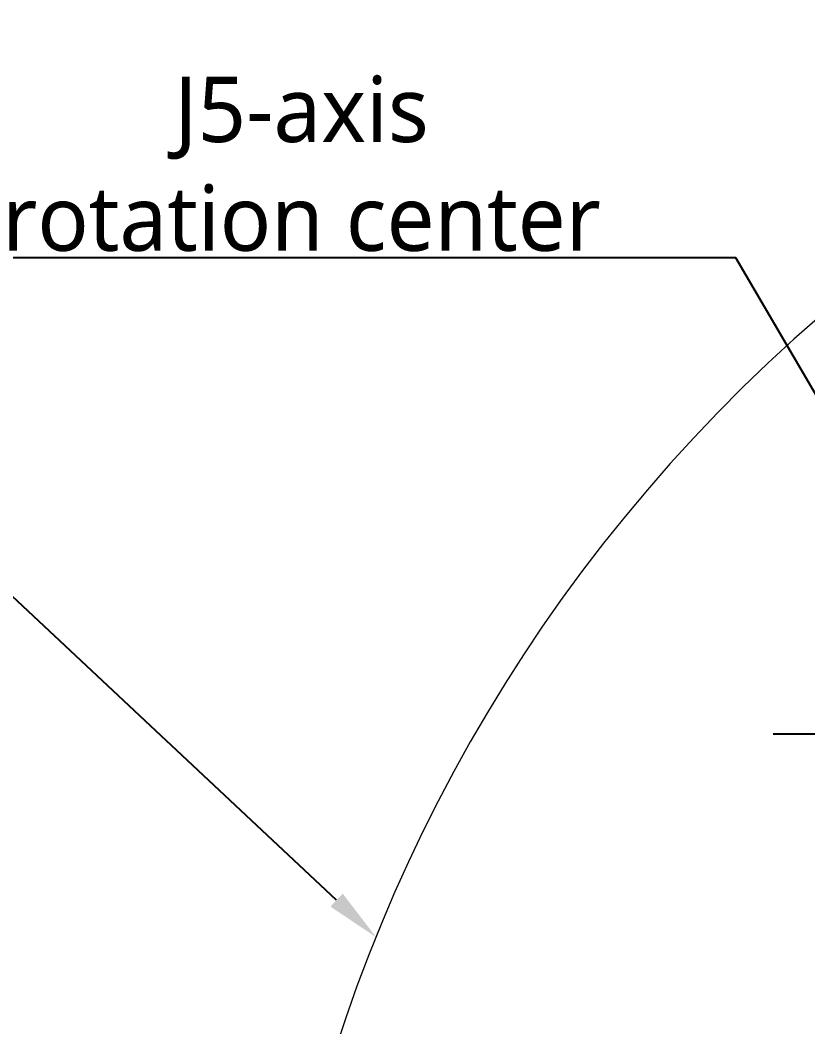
# Model space of a CAD drawing. Header units: millimetres. Extents: x 5828 to 6704, y 123 to 421.
# Drawn here: x 6545.35 to 6563.45, y 352.67 to 375.82 of the extents above; entities that cross this region are included whole.
import ezdxf
from ezdxf import colors
from ezdxf.entities.mleader import LeaderData, LeaderLine
from ezdxf.math import Vec2, Vec3

# ---------------------------------------------------------------- set-up
doc = ezdxf.new("R2010")
doc.units = ezdxf.units.MM
doc.linetypes.add('CENTER', pattern=[0.6, 0.375, -0.075, 0.075, -0.075])
for name, color, linetype in [('中心线', 7, 'Continuous'), ('多重引线', 7, 'Continuous'), ('尺寸标注', 7, 'Continuous'), ('运动范围', 7, 'Continuous')]:
    doc.layers.add(name, color=color, linetype=linetype)
doc.styles.add('微软雅黑', font='msyh.ttc', dxfattribs={"height": 1.5})
doc.dimstyles.new('尺寸标注_1_15比例', dxfattribs={"dimtxt": 1.5, "dimasz": 1.25, "dimexe": 0.5, "dimexo": 0.4, "dimgap": 0.5, "dimtad": 1, "dimdec": 1, "dimlfac": 15, "dimdsep": 46, "dimtxsty": '微软雅黑', "dimcen": 0.09, "dimadec": 0, "dimazin": 0, "dimtp": 0.01, "dimtm": 0.01, "dimtfac": 1, "dimtdec": 1, "dimtofl": 0, "dimtmove": 0, "dimatfit": 3, "dimfxl": 1, "dimtolj": 1, "dimarcsym": 0})

# ---------------------------------------------------------------- blocks, each defined once
blk = doc.blocks.new('*D797')
at = {"layer": 'Defpoints', "color": 0}
for p in [(6541.837, 378.118), (6588.187, 378.118), (6595.12, 318.74)]:
    blk.add_point(p, dxfattribs=at)
at = {"layer": '尺寸标注', "color": 0, "lineweight": -2}
for p, q in [((6587.787, 378.118), (6541.337, 378.118)), ((6541.837, 319.99), (6541.837, 376.868)), ((6594.72, 318.74), (6541.337, 318.74))]:
    blk.add_line(p, q, dxfattribs=at)
at = {"layer": '尺寸标注', "color": 0}
for points in [[(6542.045, 376.868), (6541.629, 376.868), (6541.837, 378.118)], [(6541.629, 319.99), (6542.045, 319.99), (6541.837, 318.74)]]:
    blk.add_solid(points, dxfattribs=at)
at = {"layer": '尺寸标注', "color": 0, "insert": (6540.562, 347.113), "char_height": 1.5, "attachment_point": 5, "rotation": 90, "style": '微软雅黑'}
blk.add_mtext('\\A1;890.7', dxfattribs=at)

msp = doc.modelspace()

# ---------------------------------------------------------------- linework, layer by layer
at = {"layer": '中心线', "linetype": 'CENTER', "ltscale": 5}
msp.add_line((6562.6546, 359.4068), (6596.8942, 359.4068), dxfattribs=at)
at = {"layer": '运动范围', "color": 0, "linetype": 'Continuous', "lineweight": 0}
msp.add_arc((6588.1866, 340.7401), 37.378, 340.00173, 209.99906, dxfattribs=at)

# ---------------------------------------------------------------- dimensions: what is measured, and where the dimension line sits
at = {"layer": '尺寸标注'}
dim = msp.add_linear_dim(base=(6541.8372, 378.1181), p1=(6595.1201, 318.7401), p2=(6588.1866, 378.1181), angle=90, dimstyle='尺寸标注_1_15比例', dxfattribs=at)
dim.commit()
dim.dimension.update_dxf_attribs({"geometry": '*D797', "text_midpoint": (6541.8372, 347.1133), "dimtype": 160})

# ---------------------------------------------------------------- leaders
at = {"layer": '多重引线'}
ml = msp.add_multileader_mtext('Standard', dxfattribs=at)
ml.set_content('\\pxqc;{\\C256;J5-axis \\Protation center }', style='微软雅黑')
ml.set_leader_properties()
ml.build(insert=Vec2(0, 0))
ml.multileader.update_dxf_attribs({"text_left_attachment_type": 5, "text_right_attachment_type": 5, "dogleg_length": 1, "arrow_head_size": 1.25})
ctx = ml.context
ctx.base_point, ctx.char_height, ctx.arrow_head_size, ctx.plane_origin = Vec3(6542.8298, 370.3515), 1.5, 1.25, Vec3(6568.1866, 359.4068)
ctx.left_attachment, ctx.right_attachment, ctx.text_align_type = 5, 5, 2
notes = []
notes.append((ctx, [(0, (1, 1, 0), (6561.7994, 370.3515), (-1, 0), 1, [(0, [(6568.1866, 359.4068)], 0, [])])]))
ctx.mtext.insert, ctx.mtext.alignment, ctx.mtext.flow_direction = Vec3(6551.8146, 374.5122), 2, 5
ml = msp.add_multileader_mtext('Standard', dxfattribs=at)
ml.set_content('{\\C256;Operating space of\\P\\pxqc; J5-axis rotation center}', style='微软雅黑')
ml.set_leader_properties()
ml.build(insert=Vec2(0, 0))
ml.multileader.update_dxf_attribs({"text_left_attachment_type": 5, "text_right_attachment_type": 5, "dogleg_length": 1, "arrow_head_size": 1.25})
ctx = ml.context
ctx.base_point, ctx.char_height, ctx.arrow_head_size, ctx.plane_origin = Vec3(6517.5921, 363.4187), 1.5, 1.25, Vec3(6553.5324, 354.7272)
ctx.left_attachment, ctx.right_attachment, ctx.text_align_type = 5, 5, 2
notes.append((ctx, [(0, (1, 1, 0), (6544.2584, 363.4187), (-1, 0), 1, [(0, [(6553.5324, 354.7272)], 0, [])])]))
ctx.mtext.insert, ctx.mtext.alignment, ctx.mtext.flow_direction = Vec3(6530.4253, 367.6211), 2, 5
for ctx, leaders in notes:
    for number, flags, end, landing, length, lines in leaders:
        leader = LeaderData()
        leader.index, (leader.has_last_leader_line, leader.has_dogleg_vector, leader.attachment_direction) = number, flags
        leader.last_leader_point, leader.dogleg_vector, leader.dogleg_length = Vec3(end), Vec3(landing), length
        for number, points, colour, breaks in lines:
            line = LeaderLine()
            line.index, line.vertices, line.color, line.breaks = number, Vec3.list(points), colors.encode_raw_color(colour), breaks
            leader.lines.append(line)
        ctx.leaders.append(leader)

doc.saveas('drawing.dxf')
